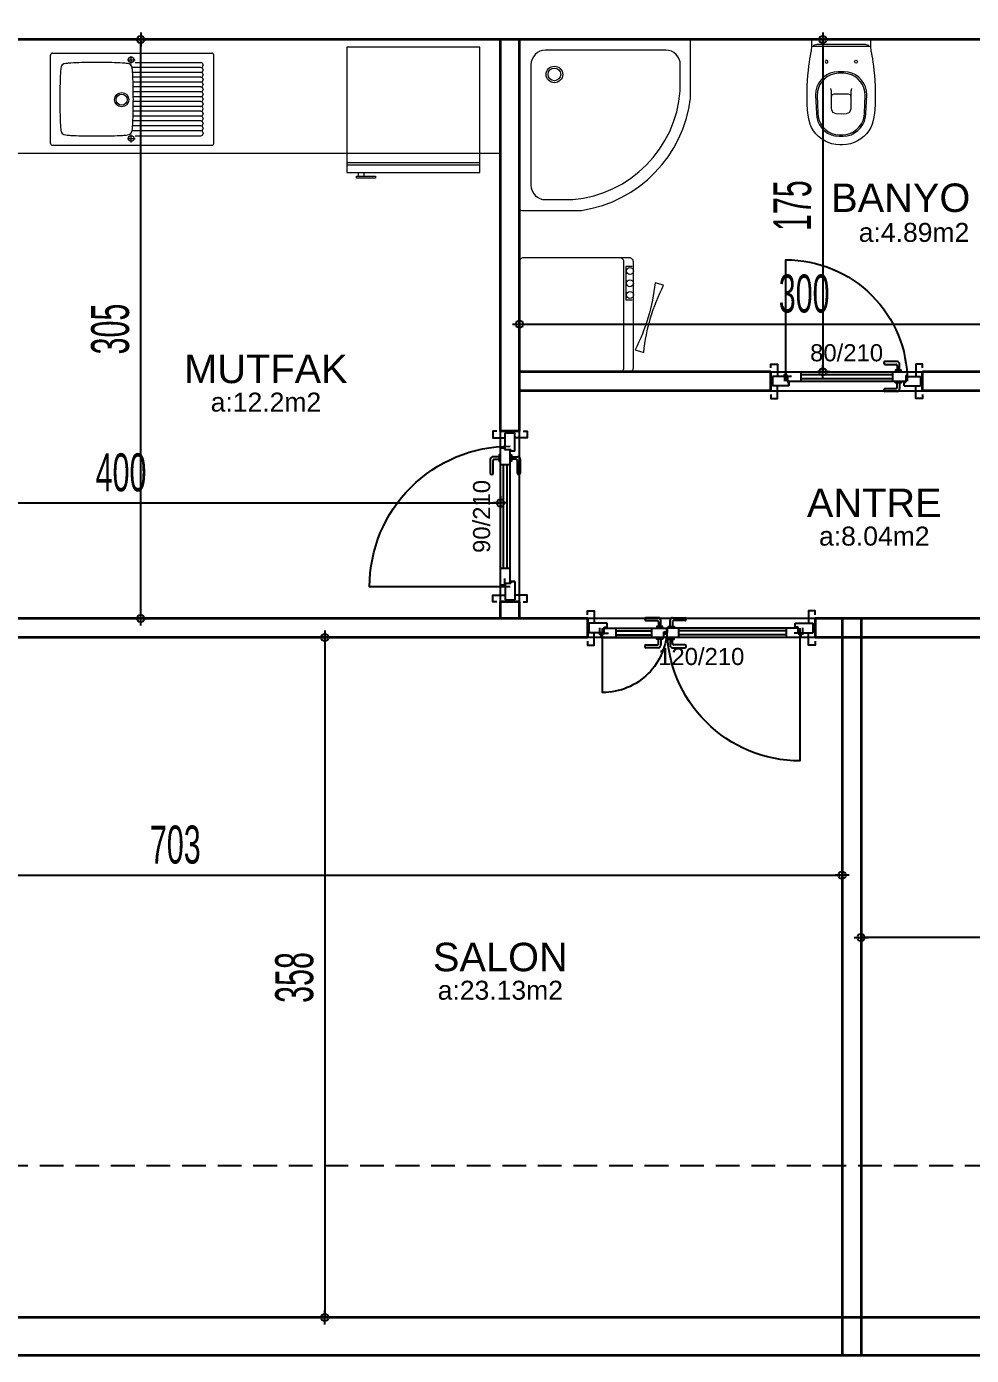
# Model space of a CAD drawing. Extents: x 2485 to 13744, y -6554 to 4135.
# Drawn here: x 11860 to 12358, y -814 to -114 of the extents above; entities that cross this region are included whole.
import ezdxf
from ezdxf.enums import TextEntityAlignment as Align

# ---------------------------------------------------------------- set-up
doc = ezdxf.new("R2010")
doc.units = 0
doc.linetypes.add('DASHED2', pattern=[0.375, 0.25, -0.125])
doc.linetypes.add('DUZ', pattern=[0])
for name, color, linetype in [('alan', 7, 'Continuous'), ('DIM', 7, 'Continuous'), ('duvar-kesim', 250, 'Continuous'), ('kapi', 16, 'Continuous'), ('kapi-yazi', 140, 'Continuous'), ('mahal', 7, 'Continuous'), ('Y-IMAR', 15, 'DUZ')]:
    doc.layers.add(name, color=color, linetype=linetype)
for name, color, linetype, lineweight in [('DUVAR', 4, 'Continuous', 35), ('OLCU10', 2, 'Continuous', 25), ('tefris', 6, 'Continuous', 15)]:
    doc.layers.add(name, color=color, linetype=linetype, lineweight=lineweight)
doc.styles.get("Standard").update_dxf_attribs({"font": 'arial.ttf'})
doc.styles.add('T', font='ISOt.shx', dxfattribs={"width": 0.6})
doc.dimstyles.new('DOT2', dxfattribs={"dimtxt": 20, "dimasz": 0.7, "dimexe": 5, "dimexo": 5, "dimgap": 6, "dimtad": 1, "dimdec": 0, "dimdsep": 46, "dimtxsty": 'T', "dimblk1": 'SEL2', "dimblk2": 'SEL2', "dimsah": 1, "dimcen": 0, "dimse1": 1, "dimse2": 1, "dimclrd": 256, "dimclre": 256, "dimclrt": 256, "dimadec": 0, "dimazin": 0, "dimtfac": 1, "dimtdec": 0, "dimtix": 1, "dimtmove": 2, "dimatfit": 3, "dimldrblk": 'SEL2', "dimfxl": 1, "dimtolj": 1, "dimtzin": 0, "dimarcsym": 0})

# ---------------------------------------------------------------- blocks, each defined once
blk = doc.blocks.new('SEL2')
at = {"layer": 'OLCU10'}
for p, q in [((5.25, 0), (-5.25, 0)), ((0, 5.25), (0, -3.95))]:
    blk.add_line(p, q, dxfattribs=at)
blk.add_circle((0, 0), 2.75, dxfattribs=at)
blk = doc.blocks.new('*D110')
at = {"layer": 'Defpoints', "color": 0}
for p in [(12185.28, -435.47), (12017.04, -793.66), (12055.99, -793.66)]:
    blk.add_point(p, dxfattribs=at)
at = {"layer": 'DIM', "lineweight": -2}
blk.add_line((12017.04, -436.17), (12017.04, -792.96), dxfattribs=at)
at = {"layer": 'DIM', "linetype": 'ByBlock', "lineweight": -2, "xscale": 0.7, "yscale": 0.7, "zscale": 0.7}
for p, rotation in [((12017.04, -435.47), 90), ((12017.04, -793.66), 270)]:
    blk.add_blockref('SEL2', p, dxfattribs=dict(at, rotation=rotation))
at = {"layer": 'DIM', "insert": (12001.04, -614.57), "char_height": 20, "attachment_point": 5, "rotation": 90, "style": 'T'}
blk.add_mtext('\\A1;358', dxfattribs=at)
blk = doc.blocks.new('*D111')
at = {"layer": 'Defpoints', "color": 0}
for p in [(11914.09, -120.47), (11919.98, -120.47), (12005.88, -425.47)]:
    blk.add_point(p, dxfattribs=at)
at = {"layer": 'DIM', "lineweight": -2}
blk.add_line((11919.98, -424.77), (11919.98, -121.17), dxfattribs=at)
at = {"layer": 'DIM', "linetype": 'ByBlock', "lineweight": -2, "xscale": 0.7, "yscale": 0.7, "zscale": 0.7}
for p, rotation in [((11919.98, -120.47), 90), ((11919.98, -425.47), 270)]:
    blk.add_blockref('SEL2', p, dxfattribs=dict(at, rotation=rotation))
at = {"layer": 'DIM', "insert": (11903.98, -272.97), "char_height": 20, "attachment_point": 5, "rotation": 90, "style": 'T'}
blk.add_mtext('\\A1;305', dxfattribs=at)
blk = doc.blocks.new('*D112')
at = {"layer": 'Defpoints', "color": 0}
for p in [(12289.63, -560.68), (12289.63, -572.45), (11586.84, -633.19)]:
    blk.add_point(p, dxfattribs=at)
at = {"layer": 'DIM', "lineweight": -2}
blk.add_line((11587.54, -560.68), (12288.93, -560.68), dxfattribs=at)
at = {"layer": 'DIM', "linetype": 'ByBlock', "lineweight": -2, "xscale": 0.7, "yscale": 0.7, "zscale": 0.7, "rotation": 180}
blk.add_blockref('SEL2', (11586.84, -560.68), dxfattribs=at)
at = {"layer": 'DIM', "linetype": 'ByBlock', "lineweight": -2, "xscale": 0.7, "yscale": 0.7, "zscale": 0.7}
blk.add_blockref('SEL2', (12289.63, -560.68), dxfattribs=at)
at = {"layer": 'DIM', "insert": (11938.23, -544.68), "char_height": 20, "attachment_point": 5, "style": 'T'}
blk.add_mtext('\\A1;703', dxfattribs=at)
blk = doc.blocks.new('*D113')
at = {"layer": 'Defpoints', "color": 0}
for p in [(11709.63, -272.97), (12109.63, -272.97), (12109.63, -364.6)]:
    blk.add_point(p, dxfattribs=at)
at = {"layer": 'DIM', "lineweight": -2}
blk.add_line((11710.33, -364.6), (12108.93, -364.6), dxfattribs=at)
at = {"layer": 'DIM', "linetype": 'ByBlock', "lineweight": -2, "xscale": 0.7, "yscale": 0.7, "zscale": 0.7, "rotation": 180}
blk.add_blockref('SEL2', (11709.63, -364.6), dxfattribs=at)
at = {"layer": 'DIM', "linetype": 'ByBlock', "lineweight": -2, "xscale": 0.7, "yscale": 0.7, "zscale": 0.7}
blk.add_blockref('SEL2', (12109.63, -364.6), dxfattribs=at)
at = {"layer": 'DIM', "insert": (11909.63, -348.6), "char_height": 20, "attachment_point": 5, "style": 'T'}
blk.add_mtext('\\A1;400', dxfattribs=at)
blk = doc.blocks.new('*D114')
at = {"layer": 'Defpoints', "color": 0}
for p in [(12279.85, -120.47), (12279.46, -295.47), (12279.85, -295.47)]:
    blk.add_point(p, dxfattribs=at)
at = {"layer": 'DIM', "lineweight": -2}
blk.add_line((12279.46, -121.17), (12279.46, -294.77), dxfattribs=at)
at = {"layer": 'DIM', "linetype": 'ByBlock', "lineweight": -2, "xscale": 0.7, "yscale": 0.7, "zscale": 0.7}
for p, rotation in [((12279.46, -120.47), 90), ((12279.46, -295.47), 270)]:
    blk.add_blockref('SEL2', p, dxfattribs=dict(at, rotation=rotation))
at = {"layer": 'DIM', "insert": (12263.46, -207.97), "char_height": 20, "attachment_point": 5, "rotation": 90, "style": 'T'}
blk.add_mtext('\\A1;175', dxfattribs=at)
blk = doc.blocks.new('*D115')
at = {"layer": 'Defpoints', "color": 0}
for p in [(12119.63, -247.43), (12419.63, -247.43), (12419.63, -270.41)]:
    blk.add_point(p, dxfattribs=at)
at = {"layer": 'DIM', "lineweight": -2}
blk.add_line((12120.33, -270.41), (12418.93, -270.41), dxfattribs=at)
at = {"layer": 'DIM', "linetype": 'ByBlock', "lineweight": -2, "xscale": 0.7, "yscale": 0.7, "zscale": 0.7, "rotation": 180}
blk.add_blockref('SEL2', (12119.63, -270.41), dxfattribs=at)
at = {"layer": 'DIM', "linetype": 'ByBlock', "lineweight": -2, "xscale": 0.7, "yscale": 0.7, "zscale": 0.7}
blk.add_blockref('SEL2', (12419.63, -270.41), dxfattribs=at)
at = {"layer": 'DIM', "insert": (12269.63, -254.41), "char_height": 20, "attachment_point": 5, "style": 'T'}
blk.add_mtext('\\A1;300', dxfattribs=at)
blk = doc.blocks.new('*D117')
at = {"layer": 'Defpoints', "color": 0}
for p in [(12639.63, -514.21), (12299.63, -593.51), (12299.63, -600.37)]:
    blk.add_point(p, dxfattribs=at)
at = {"layer": 'DIM', "lineweight": -2}
blk.add_line((12638.93, -593.51), (12300.33, -593.51), dxfattribs=at)
at = {"layer": 'DIM', "linetype": 'ByBlock', "lineweight": -2, "xscale": 0.7, "yscale": 0.7, "zscale": 0.7, "rotation": 180}
blk.add_blockref('SEL2', (12299.63, -593.51), dxfattribs=at)
at = {"layer": 'DIM', "linetype": 'ByBlock', "lineweight": -2, "xscale": 0.7, "yscale": 0.7, "zscale": 0.7}
blk.add_blockref('SEL2', (12639.63, -593.51), dxfattribs=at)
at = {"layer": 'DIM', "insert": (12469.63, -577.51), "char_height": 20, "attachment_point": 5, "style": 'T'}
blk.add_mtext('\\A1;340', dxfattribs=at)
blk = doc.blocks.new('Buzdlb2')
for p, q in [((-32, 0), (32, 0)), ((35, -4), (-35, -4)), ((-35, -4), (-35, -70)), ((35, -70), (35, -4)), ((35, -65), (-35, -65)), ((-35, -66), (35, -66)), ((-35, -70), (35, -70))]:
    blk.add_line(p, q)
at = {"color": 8}
for p, q in [((-29, -70), (-29, -72)), ((-26, -70), (-26, -72)), ((-30, -72), (-20, -72)), ((-30, -73), (-30, -72)), ((-20, -73), (-30, -73)), ((-20, -72), (-20, -73))]:
    blk.add_line(p, q, dxfattribs=at)
blk = doc.blocks.new('Evye-2')
for p, q in [((-37.5, -23), (-37.5, 23.5)), ((-36.5, 24.5), (47.5, 24.5)), ((5, 19), (5, 23)), ((48.5, -23), (48.5, 23.5)), ((3, 21), (7, 21)), ((3, -20.5), (7, -20.5)), ((5, -22.5), (5, -18.5)), ((-36.5, -24), (47.5, -24))]:
    blk.add_line(p, q)
at = {"color": 8}
for p, q in [((41.7, 16.9366), (5.5459, 16.9366)), ((41.7, 14.3766), (6, 14.3766)), ((7, 19.5), (41.7, 19.5)), ((42.9, 18.3), (42.9, 18.1366)), ((42.9, 15.7366), (42.9, 15.5766)), ((41.7, 11.8166), (6, 11.8166)), ((41.7, 9.2566), (6, 9.2566)), ((42.9, 13.1766), (42.9, 13.0166)), ((42.9, 10.6166), (42.9, 10.4566)), ((42.9, 8.0566), (42.9, 7.8966)), ((41.7, 6.6966), (6.0519, 6.6966)), ((41.7, 4.1366), (6.0917, 4.1366)), ((41.7, 1.5766), (6.1117, 1.5766)), ((42.9, 5.4966), (42.9, 5.3366)), ((42.9, 2.9366), (42.9, 2.7766)), ((42.9, 0.3766), (42.9, 0.2166)), ((41.7, -6.1034), (6.0537, -6.1034)), ((41.7, -3.5434), (6.0928, -3.5434)), ((41.7, -0.9834), (6.1121, -0.9834)), ((42.9, -2.1834), (42.9, -2.3434)), ((42.9, -4.7434), (42.9, -4.9034)), ((41.7, -8.6634), (6, -8.6634)), ((41.7, -11.2234), (6, -11.2234)), ((41.7, -13.7834), (6, -13.7834)), ((42.9, -7.3034), (42.9, -7.4634)), ((42.9, -9.8634), (42.9, -10.0234)), ((42.9, -12.4234), (42.9, -12.5834)), ((41.7, -16.3434), (5.5602, -16.3434)), ((7, -19), (41.7, -19)), ((42.9, -14.9834), (42.9, -15.1434)), ((42.9, -17.5434), (42.9, -17.8))]:
    blk.add_line(p, q, dxfattribs=at)
for centre, radius in [((5, 21), 1.5), ((0, 0), 3.75), ((0, 0), 2.9), ((5, -20.5), 1.5)]:
    blk.add_circle(centre, radius)
for centre, radius, start, end in [((-36.5, 23.5), 1, 90, 180), ((47.5, 23.5), 1, 0, 90), ((34.8012, 9.9778), 67.2016, 174.430498, 176.686733), ((-29.5, 16.5), 2.5831, 90, 180), ((-22.9779, -47.8015), 67.2017, 93.313256, 95.56949), ((-17.2225, -147.2206), 166.7873, 91.373663, 93.313194), ((-13.2502, -312.8726), 332.4869, 89.999972, 91.373679), ((-13.2498, -312.8726), 332.4869, 88.626321, 90.000028), ((-9.2775, -147.2206), 166.7873, 86.686806, 88.626337), ((-3.5221, -47.8011), 67.2014, 84.430506, 86.686741), ((3, 16.5), 2.5831, 0, 90), ((-61.3012, 9.9779), 67.2016, 3.313246, 5.569481), ((299.8725, 0.2501), 332.4869, 178.626321, 180.000028), ((134.2205, 4.2225), 166.7873, 176.686806, 178.626337), ((-160.7205, 4.2225), 166.7873, 1.373663, 3.313194), ((-326.3725, 0.2501), 332.4869, 359.999972, 1.373679), ((299.8725, 0.2498), 332.4869, 179.999972, 181.373679), ((-326.3726, 0.2498), 332.4869, 358.626321, 0.000028), ((134.2205, -3.7226), 166.7873, 181.373663, 183.313194), ((34.8012, -9.4779), 67.2015, 183.313269, 185.569504), ((-61.3012, -9.478), 67.2015, 354.430518, 356.686753), ((-160.7205, -3.7226), 166.7873, 356.686806, 358.626337), ((-29.5, -16), 2.5831, 180, 270), ((-22.9779, 48.3014), 67.2017, 264.43051, 266.686744), ((-17.2225, 147.7205), 166.7873, 266.686806, 268.626337), ((-13.2502, 313.3725), 332.4869, 268.626321, 270.000028), ((-13.2498, 313.3725), 332.4869, 269.999972, 271.373679), ((-9.2775, 147.7205), 166.7873, 271.373663, 273.313194), ((-3.5221, 48.301), 67.2014, 273.313238, 275.569472), ((3, -16), 2.5831, 270, 0), ((-36.5, -23), 1, 180, 270), ((47.5, -23), 1, 270, 0)]:
    blk.add_arc(centre, radius, start, end)
for centre, start, end in [((41.7, 18.3), 0, 90), ((41.7, 18.1366), 270, 0), ((41.7, 15.7366), 0, 90), ((41.7, 15.5766), 270, 0), ((41.7, 13.1766), 0, 90), ((41.7, 13.0166), 270, 0), ((41.7, 10.6166), 0, 90), ((41.7, 10.4566), 270, 0), ((41.7, 8.0566), 0, 90), ((41.7, 7.8966), 270, 0), ((41.7, 5.4966), 0, 90), ((41.7, 5.3366), 270, 0), ((41.7, 2.9366), 0, 90), ((41.7, 2.7766), 270, 0), ((41.7, 0.3766), 0, 90), ((41.7, 0.2166), 270, 0), ((41.7, -2.1834), 0, 90), ((41.7, -2.3434), 270, 0), ((41.7, -4.7434), 0, 90), ((41.7, -4.9034), 270, 0), ((41.7, -7.3034), 0, 90), ((41.7, -7.4634), 270, 0), ((41.7, -9.8634), 0, 90), ((41.7, -10.0234), 270, 0), ((41.7, -12.4234), 0, 90), ((41.7, -12.5834), 270, 0), ((41.7, -14.9834), 0, 90), ((41.7, -15.1434), 270, 0), ((41.7, -17.5434), 0, 90), ((41.7, -17.8), 270, 0)]:
    blk.add_arc(centre, 1.2, start, end, dxfattribs=at)
blk = doc.blocks.new('fm-door1')
at = {"linetype": 'Continuous'}
for p, q in [((0, 2.5), (0, -2.5)), ((10, 2.5), (0, 2.5)), ((7.97, 3.18), (7.97, -0.03)), ((8.4, 2.76), (12.78, 2.76)), ((9, 5), (91, 5)), ((9, 5), (9, 3)), ((10, 3), (9, 3)), ((10, 3), (10, -0.5)), ((10, 3), (10, -0.5)), ((10, 0), (90, 0)), ((19, 5), (19, 0)), ((81, 5), (81, 0)), ((91, 3), (90, 3)), ((90, 3), (90, -0.5)), ((90, 2.5), (100, 2.5)), ((91, 5), (91, 3)), ((100, 2.5), (100, -2.5)), ((11, -2.5), (0, -2.5)), ((10, -0.5), (11, -0.5)), ((11, -0.5), (10, -0.5)), ((11, -0.5), (11, -2.5)), ((11, -2.5), (11, -0.5)), ((89, -2.5), (89, -0.5)), ((89, -0.5), (90, -0.5)), ((89, -2.5), (100, -2.5))]:
    blk.add_line(p, q, dxfattribs=at)
at = {"color": 8, "linetype": 'Continuous'}
for p, q in [((19, 3.5), (81, 3.5)), ((19, 1.5), (81, 1.5))]:
    blk.add_line(p, q, dxfattribs=at)
at = {"linetype": 'Continuous'}
for points in [[(85.76, 5.81), (85.76, 8.89, 0.414214), (84.24, 10.41), (75.86, 10.41, 1), (75.86, 8.89), (83.48, 8.89, -0.414214), (84.24, 8.13), (84.24, 5.81)], [(85.76, -0.81), (85.76, -3.89, -0.414214), (84.24, -5.41), (75.86, -5.41, -1), (75.86, -3.89), (83.48, -3.89, 0.414214), (84.24, -3.13), (84.24, -0.81)]]:
    blk.add_lwpolyline(points, format="xyb", dxfattribs=at)
for points in [[(86.9, 5), (86.9, 5.81), (83.1, 5.81), (83.1, 5)], [(86.9, 0), (86.9, -0.81), (83.1, -0.81), (83.1, 0)]]:
    blk.add_lwpolyline(points, dxfattribs=at)
blk.add_circle((8.4, 3.18), 0.426, dxfattribs=at)
blk = doc.blocks.new('fm-door2')
at = {"linetype": 'Continuous'}
for p, q in [((0, 2.5), (0, -2.5)), ((10, 2.5), (0, 2.5)), ((6.97, 3.18), (6.97, -0.03)), ((7.4, 2.76), (12.78, 2.76)), ((8, 5), (8, 3)), ((8, 5), (100, 5)), ((10, 3), (8, 3)), ((10, 3), (10, -0.5)), ((10, 0), (98, 0)), ((18, 5), (18, 0)), ((90, 5), (90, 0)), ((100, 3), (98, 3)), ((98, 3), (98, 0)), ((100, 2), (98, 2)), ((98, 2), (98, 0)), ((140, 0), (98, 0)), ((100, 5), (100, 3)), ((142, 5), (100, 5)), ((100, 5), (100, 2)), ((108, 5), (108, 0)), ((132, 5), (132, 0)), ((142.6, 2.76), (137.22, 2.76)), ((140, 3), (142, 3)), ((140, 3), (140, -0.5)), ((140, 2.5), (150, 2.5)), ((142, 5), (142, 3)), ((143.03, 3.18), (143.03, -0.03)), ((150, 2.5), (150, -2.5)), ((12, -2.5), (0, -2.5)), ((10, -0.5), (12, -0.5)), ((12, -0.5), (12, -2.5)), ((138, -0.5), (138, -2.5)), ((140, -0.5), (138, -0.5)), ((138, -2.5), (150, -2.5))]:
    blk.add_line(p, q, dxfattribs=at)
at = {"color": 8, "linetype": 'Continuous'}
for p, q in [((18, 3.5), (90, 3.5)), ((18, 1.5), (90, 1.5)), ((132, 3.5), (108, 3.5)), ((132, 1.5), (108, 1.5))]:
    blk.add_line(p, q, dxfattribs=at)
at = {"linetype": 'Continuous'}
for points in [[(95.86, 5.81), (95.86, 8.89, 0.414214), (94.34, 10.41), (85.96, 10.41, 1), (85.96, 8.89), (93.58, 8.89, -0.414214), (94.34, 8.13), (94.34, 5.81)], [(102.14, 5.81), (102.14, 8.89, -0.414214), (103.66, 10.41), (112.04, 10.41, -1), (112.04, 8.89), (104.42, 8.89, 0.414214), (103.66, 8.13), (103.66, 5.81)], [(95.86, -0.81), (95.86, -3.89, -0.414214), (94.34, -5.41), (85.96, -5.41, -1), (85.96, -3.89), (93.58, -3.89, 0.414214), (94.34, -3.13), (94.34, -0.81)], [(102.14, -0.81), (102.14, -3.89, 0.414214), (103.66, -5.41), (112.04, -5.41, 1), (112.04, -3.89), (104.42, -3.89, -0.414214), (103.66, -3.13), (103.66, -0.81)]]:
    blk.add_lwpolyline(points, format="xyb", dxfattribs=at)
for points in [[(97, 5), (97, 5.81), (93.2, 5.81), (93.2, 5)], [(101, 5), (101, 5.81), (104.8, 5.81), (104.8, 5)], [(101, 0), (101, -0.81), (104.8, -0.81), (104.8, 0)], [(97, 0), (97, -0.81), (93.2, -0.81), (93.2, 0)]]:
    blk.add_lwpolyline(points, dxfattribs=at)
for centre in [(7.4, 3.18), (142.6, 3.18)]:
    blk.add_circle(centre, 0.426, dxfattribs=at)
blk = doc.blocks.new('Dus-1')
for points in [[(90.17, -30.9), (90.17, -1.18, 0.414214), (88.99, 0), (0, 0)], [(0, 0), (0, -88.82, 0.414214), (1.18, -90), (32.74, -90)], [(84.75, -27.05), (84.75, -13.27, 0.414214), (77.1, -5.62), (13.68, -5.62, 0.414214), (6.03, -13.27), (6.03, -76.68, 0.414214), (13.68, -84.33), (28.13, -84.33)]]:
    blk.add_lwpolyline(points, format="xyb")
at = {"color": 8}
for radius in [4.36, 3.36]:
    blk.add_circle((18.4, -18.38), radius, dxfattribs=at)
for centre, radius, start, end in [((22.42, -22.07), 62.53, 275.23511, 355.43389), ((22.48, -22.58), 68.19, 278.64966, 352.99976)]:
    blk.add_arc(centre, radius, start, end)
blk = doc.blocks.new('Klozet-3')
for p, q in [((15.4, -3.57), (-15.35, -3.57)), ((-14.68, -2.98), (-14.01, -2.7)), ((-14.01, -2.7), (-13.13, -2.55)), ((-13.13, -2.55), (-12.69, -2.51)), ((-12.69, -2.51), (-4.94, -2.51)), ((-4.94, -2.51), (4.84, -2.51)), ((4.84, -2.51), (12.59, -2.51)), ((12.59, -2.51), (13.02, -2.55)), ((13.02, -2.55), (13.91, -2.7)), ((13.91, -2.7), (14.58, -2.98))]:
    blk.add_line(p, q)
at = {"color": 8}
for p, q in [((-4.79, -29.04), (-5.06, -29.5)), ((-5.06, -29.5), (-5.06, -29.74)), ((-3.85, -28.8), (-4.79, -29.04)), ((-0.44, -28.8), (-3.85, -28.8)), ((0.43, -28.8), (-0.44, -28.8)), ((3.83, -28.8), (0.43, -28.8)), ((4.77, -29.04), (3.83, -28.8)), ((5.04, -29.5), (4.77, -29.04)), ((5.04, -29.74), (5.04, -29.5))]:
    blk.add_line(p, q, dxfattribs=at)
blk.add_lwpolyline([(-17.9, -24.49), (-17.74, -21.61), (-17.53, -18.9), (-17.27, -16.37), (-17, -14.05), (-16.71, -11.97), (-16.43, -10.14), (-16.16, -8.6), (-15.93, -7.36), (-15.75, -6.44), (-15.63, -5.87), (-15.58, -5.68), (-15.46, -3.72), (-15.45, -1.23), (-15.46, 0), (15.46, 0), (15.45, -1.23), (15.46, -3.72), (15.58, -5.68), (15.63, -5.87), (15.75, -6.44), (15.93, -7.36), (16.16, -8.6), (16.43, -10.14), (16.71, -11.97), (17, -14.05), (17.27, -16.37), (17.53, -18.9), (17.74, -21.61), (17.9, -24.49), (17.99, -27.52), (18, -30.66), (17.91, -33.9), (17.71, -37.21), (17.43, -39.85), (17.08, -41.83), (16.91, -42.61), (16.36, -44.56), (15.56, -46.4), (14.55, -48.11), (13.33, -49.69), (11.94, -51.1), (10.38, -52.35), (8.67, -53.4), (6.84, -54.25), (4.9, -54.87), (2.88, -55.26), (0.78, -55.39), (-0.78, -55.39), (-2.88, -55.26), (-4.9, -54.87), (-6.84, -54.25), (-8.67, -53.4), (-10.38, -52.35), (-11.94, -51.1), (-13.33, -49.69), (-14.55, -48.11), (-15.56, -46.4), (-16.36, -44.56), (-16.91, -42.61), (-17.08, -41.83), (-17.43, -39.85), (-17.71, -37.21), (-17.91, -33.9), (-18, -30.66), (-17.99, -27.52)], close=True)
for points in [[(-7.32, -11.04), (-7.7, -10.94), (-8.07, -11.04), (-8.34, -11.31), (-8.44, -11.69), (-8.34, -12.07), (-8.07, -12.34), (-7.7, -12.44), (-7.32, -12.34), (-7.05, -12.07), (-6.95, -11.69), (-7.05, -11.31)], [(7.15, -11.31), (7.42, -11.04), (7.8, -10.94), (8.17, -11.04), (8.44, -11.31), (8.55, -11.69), (8.44, -12.07), (8.17, -12.34), (7.8, -12.44), (7.42, -12.34), (7.15, -12.07), (7.05, -11.69)], [(-13.52, -29.22), (-13.07, -38.88), (-12.88, -41.04), (-12.33, -43.08), (-11.45, -44.96), (-10.27, -46.64), (-8.83, -48.09), (-7.16, -49.28), (-5.29, -50.17), (-3.26, -50.73), (-1.09, -50.93), (0.99, -50.93), (3.16, -50.72), (5.19, -50.14), (7.05, -49.21), (8.72, -47.99), (10.16, -46.52), (11.35, -44.83), (12.25, -42.96), (12.82, -40.97), (13.04, -38.88), (13.49, -29.22), (13.3, -27.05), (12.74, -24.99), (11.86, -23.09), (10.68, -21.38), (9.24, -19.89), (7.57, -18.67), (5.7, -17.75), (3.67, -17.18), (1.51, -16.98), (-1.54, -16.98), (-3.7, -17.18), (-5.74, -17.75), (-7.6, -18.67), (-9.27, -19.89), (-10.72, -21.38), (-11.89, -23.09), (-12.78, -24.99), (-13.33, -27.05)], [(-12.73, -29.5), (-12.3, -38.59), (-12.12, -40.64), (-11.59, -42.58), (-10.74, -44.38), (-9.62, -46.01), (-8.24, -47.42), (-6.65, -48.58), (-4.88, -49.46), (-2.95, -50.01), (-0.91, -50.2), (0.66, -50.2), (2.7, -50.01), (4.65, -49.46), (6.45, -48.58), (8.08, -47.42), (9.49, -46.01), (10.65, -44.38), (11.53, -42.58), (12.08, -40.64), (12.27, -38.59), (12.69, -29.5), (12.51, -27.45), (12, -25.5), (11.17, -23.68), (10.06, -22.04), (8.71, -20.61), (7.14, -19.43), (5.38, -18.54), (3.47, -17.98), (1.44, -17.78), (-1.42, -17.78), (-3.46, -17.98), (-5.37, -18.54), (-7.14, -19.43), (-8.71, -20.61), (-10.07, -22.04), (-11.19, -23.68), (-12.02, -25.5), (-12.55, -27.45)]]:
    blk.add_lwpolyline(points, close=True, dxfattribs=at)
blk.add_lwpolyline([(5.47, -25.87), (5.22, -26.6), (5.11, -27.1), (5.09, -27.28), (5.09, -36.43), (4.39, -38.41), (2.57, -39.21), (0.04, -39.36), (-0.06, -39.36), (-2.58, -39.21), (-4.4, -38.41), (-5.1, -36.43), (-5.11, -27.28), (-5.13, -27.1), (-5.23, -26.6), (-5.49, -25.87)], dxfattribs=at)
blk = doc.blocks.new('C.Mak')
at = {"color": 8}
for p, q in [((25.69, -56.11), (8.15, -56.11)), ((8.15, -56.11), (8.15, -59.29)), ((25.69, -59.29), (25.69, -56.11))]:
    blk.add_line(p, q, dxfattribs=at)
blk.add_lwpolyline([(-27.67, 0, 0.414214), (-29.72, -2.05), (-29.72, -57.95, 0.414214), (-27.67, -60), (28.23, -60, 0.414214), (30.28, -57.95), (30.28, -2.05, 0.414214), (28.23, 0)], format="xyb", close=True)
blk.add_lwpolyline([(-29.72, -52.95, 0.414214), (-27.67, -55), (28.23, -55, 0.414214), (30.28, -52.95)], format="xyb")
blk.add_lwpolyline([(15.87, -75.96), (17.21, -71.43, -0.091234), (-18.18, -60.91), (-19.53, -65.44, -0.091234)], format="xyb", close=True, dxfattribs=at)
for centre in [(10.72, -58.18), (16.92, -58.18), (23.32, -58.18)]:
    blk.add_circle(centre, 1.82, dxfattribs=at)

msp = doc.modelspace()

# ---------------------------------------------------------------- linework, layer by layer
at = {"layer": 'DUVAR'}
for p, q in [((12419.632, -120.474), (11566.838, -120.474)), ((12109.632, -326.697), (12109.632, -120.474)), ((12119.632, -326.697), (12119.632, -120.474)), ((12252.014, -295.474), (12119.632, -295.474)), ((12252.014, -305.474), (12252.014, -295.474)), ((12419.632, -295.474), (12332.014, -295.474)), ((12332.014, -305.474), (12332.014, -295.474)), ((12252.014, -305.474), (12119.632, -305.474)), ((12419.632, -305.474), (12332.014, -305.474)), ((12119.632, -326.697), (12109.632, -326.697)), ((12109.632, -425.474), (12109.632, -416.697)), ((12119.632, -416.697), (12109.632, -416.697)), ((12119.632, -425.474), (12119.632, -416.697)), ((12155.41, -425.474), (11566.838, -425.474)), ((12155.41, -425.474), (12155.41, -435.474)), ((12540.639, -425.474), (12275.41, -425.474)), ((12275.41, -425.474), (12275.41, -435.474)), ((12289.632, -425.474), (12289.632, -813.657)), ((12299.632, -425.474), (12299.632, -813.657)), ((12155.41, -435.474), (11566.838, -435.474)), ((12540.639, -435.474), (12275.41, -435.474)), ((13600.166, -793.657), (11756.838, -793.657)), ((13743.665, -813.657), (11736.838, -813.657))]:
    msp.add_line(p, q, dxfattribs=at)
at = {"layer": 'duvar-kesim'}
for p, q in [((12252.014, -295.474), (12332.014, -295.474)), ((12252.014, -305.474), (12332.014, -305.474)), ((12109.632, -416.697), (12109.632, -326.697)), ((12119.632, -416.697), (12119.632, -326.697)), ((12275.41, -425.474), (12155.41, -425.474)), ((12275.41, -435.474), (12155.41, -435.474))]:
    msp.add_line(p, q, dxfattribs=at)
at = {"layer": 'kapi'}
for points in [[(12260.014, -300.474), (12260.014, -236.474, -0.4142136), (12324.014, -300.474, -0.4142136)], [(12114.632, -408.697), (12040.632, -408.697, -0.4142136), (12114.632, -334.697, -0.4142136)], [(12267.41, -430.474), (12267.41, -500.474, -0.4142136), (12197.41, -430.474, -0.4142136), (12163.41, -464.474), (12163.41, -464.474), (12163.41, -430.474)]]:
    msp.add_lwpolyline(points, format="xyb", dxfattribs=at)
for points in [[(12252.014, -293.474), (12252.014, -291.474), (12255.514, -291.474), (12255.514, -297.974)], [(12332.014, -293.474), (12332.014, -291.474), (12328.514, -291.474), (12328.514, -297.974)], [(12252.014, -307.474), (12252.014, -309.474), (12255.514, -309.474), (12255.514, -302.974)], [(12332.014, -307.474), (12332.014, -309.474), (12328.514, -309.474), (12328.514, -302.974)], [(12107.632, -326.697), (12105.632, -326.697), (12105.632, -330.197), (12112.132, -330.197)], [(12121.632, -326.697), (12123.632, -326.697), (12123.632, -330.197), (12117.132, -330.197)], [(12107.632, -416.697), (12105.632, -416.697), (12105.632, -413.197), (12112.132, -413.197)], [(12121.632, -416.697), (12123.632, -416.697), (12123.632, -413.197), (12117.132, -413.197)], [(12155.41, -423.474), (12155.41, -421.474), (12158.91, -421.474), (12158.91, -427.974)], [(12275.41, -423.474), (12275.41, -421.474), (12271.91, -421.474), (12271.91, -427.974)], [(12155.41, -437.474), (12155.41, -439.474), (12158.91, -439.474), (12158.91, -432.974)], [(12275.41, -437.474), (12275.41, -439.474), (12271.91, -439.474), (12271.91, -432.974)]]:
    msp.add_lwpolyline(points, dxfattribs=at)
at = {"layer": 'tefris'}
msp.add_line((12109.632, -180.474), (11709.632, -180.474), dxfattribs=at)
at = {"layer": 'Y-IMAR', "linetype": 'DASHED2', "ltscale": 50}
msp.add_lwpolyline([(13640.166, -713.657), (13598.229, 505.235), (11716.838, 484.367), (11716.838, -713.657)], close=True, dxfattribs=at)

# ---------------------------------------------------------------- block references
at = {"layer": 'kapi', "xscale": -0.78, "yscale": -1, "zscale": 0.78, "rotation": 180}
msp.add_blockref('fm-door1', (12253.014, -300.474), dxfattribs=at)
at = {"layer": 'kapi'}
for name, p, xscale, zscale, rotation in [('fm-door1', (12114.632, -415.697), 0.8800000000000001, 0.88, 90), ('fm-door2', (12274.41, -430.474), 0.7866666667059999, 0.786666666706, 180)]:
    msp.add_blockref(name, p, dxfattribs=dict(at, xscale=xscale, zscale=zscale, rotation=rotation))
at = {"layer": 'tefris'}
for name, p in [('Buzdlb2', (12063.649, -120.474)), ('Dus-1', (12119.632, -120.474)), ('Klozet-3', (12289.146, -120.474)), ('Evye-2', (11909.998, -152.146))]:
    msp.add_blockref(name, p, dxfattribs=at)
at = {"layer": 'tefris', "rotation": 90}
msp.add_blockref('C.Mak', (12119.632, -265.754), dxfattribs=at)

# ---------------------------------------------------------------- texts
at = {"layer": 'alan'}
for s, p in [('a:4.89m2', (12327.545, -227.052)), ('a:12.2m2', (11985.994, -316.458)), ('a:8.04m2', (12306.595, -387.049)), ('a:23.13m2', (12109.528, -626.274))]:
    msp.add_text(s, height=10, dxfattribs=at).set_placement(p, align=Align.CENTER)
at = {"layer": 'kapi-yazi'}
for s, rotation, p in [('80/210', 359.999997, (12292.014, -285.474)), ('90/210', 90.000001, (12099.632, -371.697)), ('120/210', 0.000003, (12215.41, -445.474))]:
    msp.add_text(s, height=9, rotation=rotation, dxfattribs=at).set_placement(p, align=Align.MIDDLE_CENTER)
at = {"layer": 'mahal'}
for s, p in [('BANYO WC', (12340.91, -211.304)), ('MUTFAK', (11985.994, -301.458)), ('ANTRE', (12306.595, -372.049)), ('SALON', (12109.528, -611.274))]:
    msp.add_text(s, height=15, dxfattribs=at).set_placement(p, align=Align.CENTER)

# ---------------------------------------------------------------- dimensions: what is measured, and where the dimension line sits
at = {"layer": 'DIM'}
for base, p1, p2, picture, middle in [((11919.976, -120.474), (12005.882, -425.474), (11914.093, -120.474), '*D111', (11903.976, -272.974)), ((12279.464, -295.474), (12279.847, -120.474), (12279.847, -295.474), '*D114', (12263.464, -207.974)), ((12017.038, -793.657), (12185.28, -435.474), (12055.986, -793.657), '*D110', (12001.038, -614.566))]:
    dim = msp.add_linear_dim(base=base, p1=p1, p2=p2, angle=90, dimstyle='DOT2', dxfattribs=at)
    dim.commit()
    dim.dimension.update_dxf_attribs({"geometry": picture, "text_midpoint": middle})
for base, p1, p2, picture, middle in [((12419.632, -270.407), (12119.632, -247.428), (12419.632, -247.428), '*D115', (12269.632, -254.407)), ((12109.632, -364.597), (11709.632, -272.974), (12109.632, -272.974), '*D113', (11909.632, -348.597)), ((12299.632, -593.509), (12639.632, -514.213), (12299.632, -600.372), '*D117', (12469.632, -577.509)), ((12289.632, -560.683), (11586.838, -633.188), (12289.632, -572.448), '*D112', (11938.235, -544.683))]:
    dim = msp.add_linear_dim(base=base, p1=p1, p2=p2, dimstyle='DOT2', dxfattribs=at)
    dim.commit()
    dim.dimension.update_dxf_attribs({"geometry": picture, "text_midpoint": middle})

doc.saveas('drawing.dxf')
